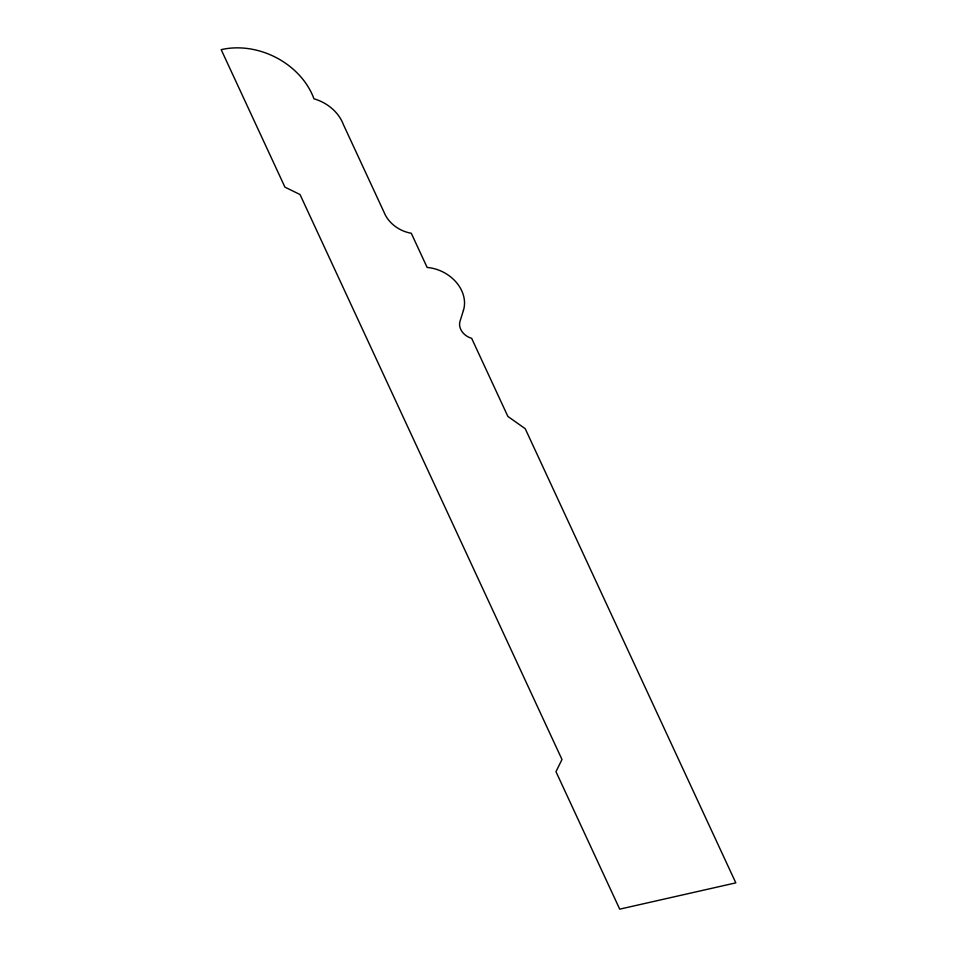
<?xml version="1.0" encoding="UTF-8"?>
<svg xmlns="http://www.w3.org/2000/svg" width="957" height="957" viewBox="0 0 957 957"><rect width="100%" height="100%" fill="white"/><g stroke="black" fill="none" stroke-linecap="round" stroke-linejoin="round"><path stroke-width="1.44" d="M463.415 310.439L460.03 321.241A14.881 12.022 25.5 0 0 471.645 338.311L507.88 416.439L525.226 428.7L735.813 882.868L619.717 909.15L555.969 771.665L561.986 759.511L300.02 194.522L284.935 187.141L221.187 49.656A71.105 57.456 25.5 0 1 313.956 98.798A38.699 31.27 25.5 0 1 343.372 124.518L384.128 212.418A30.863 24.942 25.5 0 0 411.283 233.257L427.133 267.446A36.21 29.26 25.5 0 1 463.415 310.439"/></g></svg>
